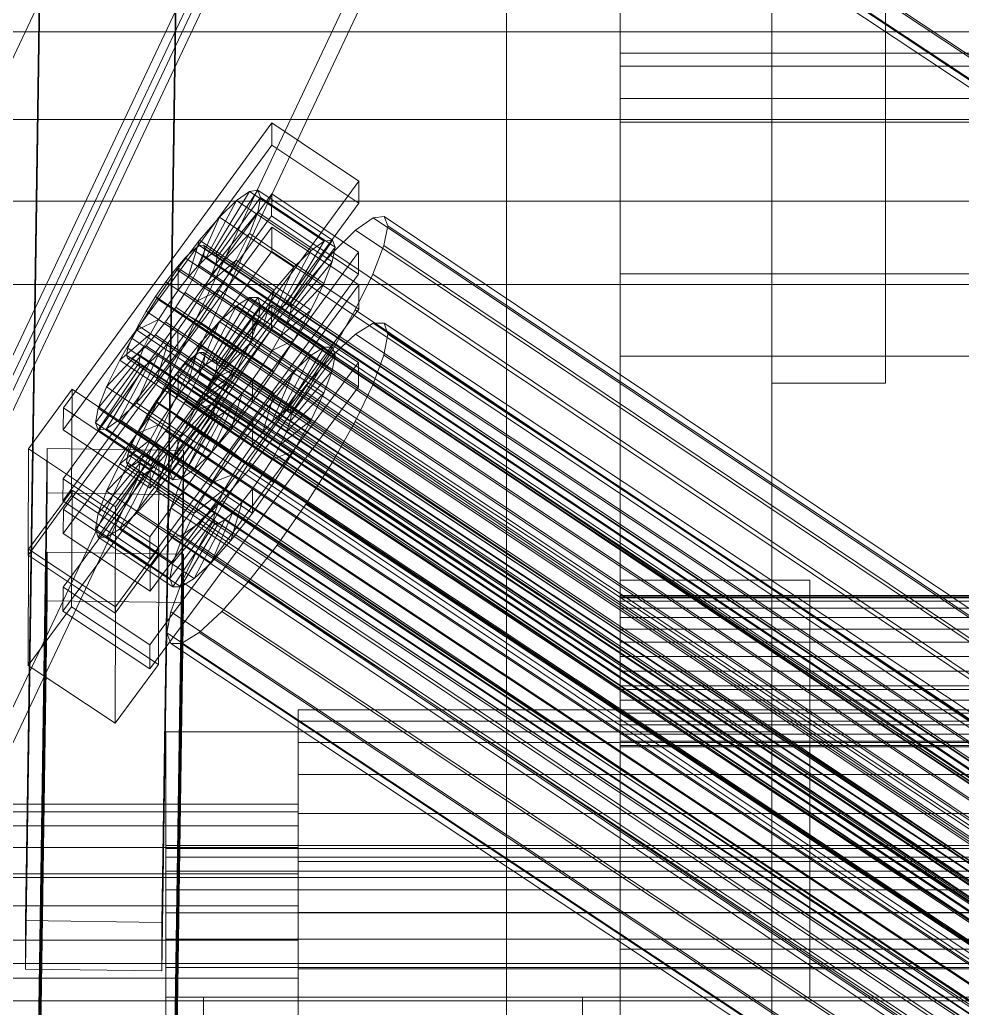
# Model space of a CAD drawing. Header units: millimetres. Extents: x -2500 to 58855, y -53268 to 6837.
# Drawn here: x -379.3 to -254.9, y -32806.5 to -32676.1 of the extents above; entities that cross this region are included whole.
import ezdxf

# ---------------------------------------------------------------- set-up
doc = ezdxf.new("R2010")
doc.units = ezdxf.units.MM
for name, color, linetype, lineweight in [('frontal_C01', 7, 'Continuous', 0), ('frontal_C02', 7, 'Continuous', 0), ('frontal_C03', 7, 'Continuous', 0), ('frontal_secador', 7, 'Continuous', 0), ('frontal_tolva', 7, 'Continuous', 0)]:
    doc.layers.add(name, color=color, linetype=linetype, lineweight=lineweight)

msp = doc.modelspace()

# ---------------------------------------------------------------- linework, layer by layer
at = {"layer": 'frontal_C01'}
for p, q in [((-378.512, -32794.903), (-375.644, -32602.955)), ((-357.646, -32603.197), (-360.514, -32795.145)), ((-378.512, -32801.307), (-375.644, -32609.359)), ((-360.514, -32801.548), (-357.646, -32609.601)), ((-359.326, -32610.801), (-175.016, -32733.132)), ((-359.83, -32613.577), (-175.521, -32735.908)), ((-355.584, -32613.556), (-171.275, -32735.887)), ((-359.341, -32615.01), (-175.032, -32737.342)), ((-357.893, -32615.003), (-173.584, -32737.334)), ((-300, -32680.469), (-300, -32659.742)), ((-300, -32671.275), (-300, -32686.439)), ((-300, -32689.575), (-300, -32680.469)), ((300, -32680.469), (-300, -32680.469)), ((-300, -32686.439), (-300, -32689.575)), ((300, -32686.439), (-300, -32686.439)), ((300, -32689.575), (-300, -32689.575)), ((-373.501, -32740.651), (-345.969, -32703.412)), ((-345.981, -32706.614), (-345.969, -32703.412)), ((-345.969, -32703.412), (-334.501, -32711.024)), ((-345.981, -32706.614), (-373.513, -32743.853)), ((-334.513, -32714.226), (-345.981, -32706.614)), ((-334.501, -32711.024), (-362.033, -32748.263)), ((-334.501, -32711.024), (-334.513, -32714.226)), ((-373.539, -32750.897), (-346.008, -32713.658)), ((-353.892, -32721.036), (-348.918, -32712.716)), ((-353.378, -32721.033), (-347.835, -32712.711)), ((-348.918, -32712.716), (-350.645, -32713.799)), ((-347.835, -32712.711), (-348.918, -32712.716)), ((-348.918, -32712.716), (-339.088, -32719.24)), ((-347.835, -32712.711), (-338.005, -32719.235)), ((-347.47, -32713.783), (-347.835, -32712.711)), ((-346.02, -32716.86), (-346.008, -32713.658)), ((-346.008, -32713.658), (-334.539, -32721.27)), ((-362.045, -32751.465), (-334.513, -32714.226)), ((-354.71, -32721.548), (-350.645, -32713.799)), ((-353.205, -32721.541), (-347.47, -32713.783)), ((-350.645, -32713.799), (-352.899, -32715.885)), ((-350.645, -32713.799), (-340.816, -32720.323)), ((-347.847, -32715.86), (-347.47, -32713.783)), ((-347.47, -32713.783), (-337.64, -32720.307)), ((-355.777, -32722.537), (-352.899, -32715.885)), ((-352.899, -32715.885), (-355.525, -32718.832)), ((-353.384, -32722.525), (-347.847, -32715.86)), ((-352.899, -32715.885), (-343.069, -32722.409)), ((-348.941, -32718.799), (-347.847, -32715.86)), ((-347.847, -32715.86), (-338.017, -32722.384)), ((-332.629, -32716.091), (-334.938, -32717.538)), ((-331.181, -32716.083), (-332.629, -32716.091)), ((-332.629, -32716.091), (-148.32, -32838.422)), ((-330.692, -32717.517), (-331.181, -32716.083)), ((-331.181, -32716.083), (-146.872, -32838.415)), ((-346.02, -32716.86), (-373.551, -32754.099)), ((-334.551, -32724.471), (-346.02, -32716.86)), ((-334.938, -32717.538), (-337.95, -32720.327)), ((-334.938, -32717.538), (-150.629, -32839.869)), ((-331.197, -32720.293), (-330.692, -32717.517)), ((-330.692, -32717.517), (-146.383, -32839.848)), ((-355.525, -32718.832), (-358.345, -32722.44)), ((-357.021, -32723.933), (-355.525, -32718.832)), ((-355.525, -32718.832), (-345.695, -32725.357)), ((-353.902, -32723.917), (-348.941, -32718.799)), ((-350.678, -32722.402), (-348.941, -32718.799)), ((-348.941, -32718.799), (-339.111, -32725.324)), ((-355.53, -32719.948), (-356.348, -32720.461)), ((-355.017, -32719.946), (-355.53, -32719.948)), ((-355.53, -32719.948), (-141.731, -32861.853)), ((-354.844, -32720.454), (-355.017, -32719.946)), ((-355.017, -32719.946), (-141.218, -32861.85)), ((-339.088, -32719.24), (-344.062, -32727.56)), ((-338.005, -32719.235), (-343.549, -32727.557)), ((-340.816, -32720.323), (-339.088, -32719.24)), ((-339.088, -32719.24), (-338.005, -32719.235)), ((-338.005, -32719.235), (-337.64, -32720.307)), ((-334.539, -32721.27), (-362.071, -32758.509)), ((-357.415, -32721.449), (-358.659, -32722.845)), ((-356.348, -32720.461), (-357.415, -32721.449)), ((-357.415, -32721.449), (-143.617, -32863.354)), ((-356.348, -32720.461), (-142.549, -32862.366)), ((-355.777, -32722.537), (-354.71, -32721.548)), ((-355.541, -32722.83), (-355.022, -32721.437)), ((-355.022, -32721.437), (-354.844, -32720.454)), ((-355.022, -32721.437), (-141.224, -32863.342)), ((-354.844, -32720.454), (-141.045, -32862.358)), ((-354.71, -32721.548), (-353.892, -32721.036)), ((-344.88, -32728.073), (-354.71, -32721.548)), ((-353.892, -32721.036), (-353.378, -32721.033)), ((-344.062, -32727.56), (-353.892, -32721.036)), ((-353.205, -32721.541), (-353.384, -32722.525)), ((-343.549, -32727.557), (-353.378, -32721.033)), ((-353.378, -32721.033), (-353.205, -32721.541)), ((-343.376, -32728.065), (-353.205, -32721.541)), ((-340.816, -32720.323), (-344.88, -32728.073)), ((-337.64, -32720.307), (-343.376, -32728.065)), ((-343.069, -32722.409), (-340.816, -32720.323)), ((-337.95, -32720.327), (-341.461, -32724.267)), ((-337.64, -32720.307), (-338.017, -32722.384)), ((-337.95, -32720.327), (-153.641, -32842.658)), ((-334.539, -32721.27), (-334.551, -32724.471)), ((-332.659, -32724.223), (-331.197, -32720.293)), ((-331.197, -32720.293), (-146.887, -32842.624)), ((-358.345, -32722.44), (-361.166, -32726.462)), ((-358.659, -32722.845), (-359.995, -32724.554)), ((-358.659, -32722.845), (-144.861, -32864.75)), ((-358.345, -32722.44), (-358.357, -32725.642)), ((-348.515, -32728.964), (-358.345, -32722.44)), ((-357.021, -32723.933), (-355.777, -32722.537)), ((-356.363, -32724.536), (-355.541, -32722.83)), ((-345.947, -32729.061), (-355.777, -32722.537)), ((-355.541, -32722.83), (-141.742, -32864.734)), ((-354.725, -32725.624), (-350.678, -32722.402)), ((-353.384, -32722.525), (-353.902, -32723.917)), ((-343.554, -32729.049), (-353.384, -32722.525)), ((-352.938, -32726.421), (-350.678, -32722.402)), ((-350.678, -32722.402), (-340.848, -32728.926)), ((-343.069, -32722.409), (-345.947, -32729.061)), ((-345.695, -32725.357), (-343.069, -32722.409)), ((-338.017, -32722.384), (-343.554, -32729.049)), ((-338.017, -32722.384), (-339.111, -32725.324)), ((-358.357, -32725.642), (-357.021, -32723.933)), ((-347.191, -32730.457), (-357.021, -32723.933)), ((-353.902, -32723.917), (-354.725, -32725.624)), ((-344.073, -32730.442), (-353.902, -32723.917)), ((-362.083, -32761.71), (-334.551, -32724.471)), ((-359.995, -32724.554), (-361.332, -32726.46)), ((-146.196, -32866.459), (-359.995, -32724.554)), ((-357.434, -32726.44), (-356.363, -32724.536)), ((-356.363, -32724.536), (-142.565, -32866.441)), ((-348.515, -32728.964), (-345.695, -32725.357)), ((-345.695, -32725.357), (-347.191, -32730.457)), ((-341.461, -32724.267), (-345.231, -32729.09)), ((-339.111, -32725.324), (-344.073, -32730.442)), ((-341.461, -32724.267), (-157.152, -32846.598)), ((-339.111, -32725.324), (-340.848, -32728.926)), ((-334.981, -32729.039), (-332.659, -32724.223)), ((-332.659, -32724.223), (-148.35, -32846.554)), ((-361.166, -32726.462), (-363.797, -32730.625)), ((-361.332, -32726.46), (-362.578, -32728.432)), ((-361.332, -32726.46), (-147.533, -32868.364)), ((-359.693, -32727.547), (-361.166, -32726.462)), ((-361.166, -32726.462), (-351.336, -32732.987)), ((-359.693, -32727.547), (-358.357, -32725.642)), ((-358.68, -32728.412), (-357.434, -32726.44)), ((-358.357, -32725.642), (-348.527, -32732.166)), ((-357.434, -32726.44), (-143.635, -32868.345)), ((-354.725, -32725.624), (-355.796, -32727.528)), ((-355.796, -32727.528), (-352.938, -32726.421)), ((-355.569, -32730.584), (-352.938, -32726.421)), ((-344.895, -32732.148), (-354.725, -32725.624)), ((-352.938, -32726.421), (-343.108, -32732.946)), ((-360.939, -32729.519), (-359.693, -32727.547)), ((-349.863, -32734.071), (-359.693, -32727.547)), ((-355.796, -32727.528), (-357.042, -32729.5)), ((-345.966, -32734.052), (-355.796, -32727.528)), ((-344.88, -32728.073), (-345.947, -32729.061)), ((-344.062, -32727.56), (-344.88, -32728.073)), ((-343.549, -32727.557), (-344.062, -32727.56)), ((-343.554, -32729.049), (-343.376, -32728.065)), ((-343.376, -32728.065), (-343.549, -32727.557)), ((-362.578, -32728.432), (-363.648, -32730.336)), ((-362.578, -32728.432), (-148.779, -32870.336)), ((-360.017, -32730.317), (-358.68, -32728.412)), ((-358.68, -32728.412), (-144.881, -32870.317)), ((-351.336, -32732.987), (-348.515, -32728.964)), ((-345.231, -32729.09), (-349.002, -32734.467)), ((-348.527, -32732.166), (-348.515, -32728.964)), ((-345.947, -32729.061), (-347.191, -32730.457)), ((-160.922, -32851.421), (-345.231, -32729.09)), ((-340.848, -32728.926), (-344.895, -32732.148)), ((-344.073, -32730.442), (-343.554, -32729.049)), ((-340.848, -32728.926), (-343.108, -32732.946)), ((-338.003, -32734.412), (-334.981, -32729.039)), ((-334.981, -32729.039), (-150.672, -32851.37)), ((-363.797, -32730.625), (-366.057, -32734.645)), ((-363.648, -32730.336), (-364.471, -32732.042)), ((-360.939, -32729.519), (-363.797, -32730.625)), ((-363.797, -32730.625), (-353.967, -32737.15)), ((-363.648, -32730.336), (-149.85, -32872.24)), ((-362.01, -32731.423), (-360.939, -32729.519)), ((-361.352, -32732.026), (-360.017, -32730.317)), ((-351.109, -32736.043), (-360.939, -32729.519)), ((-360.017, -32730.317), (-146.218, -32872.222)), ((-358.39, -32734.607), (-355.569, -32730.584)), ((-357.042, -32729.5), (-358.378, -32731.405)), ((-357.042, -32729.5), (-355.569, -32730.584)), ((-347.212, -32736.024), (-357.042, -32729.5)), ((-355.569, -32730.584), (-345.739, -32737.109)), ((-347.191, -32730.457), (-348.527, -32732.166)), ((-344.895, -32732.148), (-344.073, -32730.442)), ((-362.01, -32731.423), (-366.057, -32734.645)), ((-362.833, -32733.129), (-362.01, -32731.423)), ((-352.18, -32737.947), (-362.01, -32731.423)), ((-358.378, -32731.405), (-359.714, -32733.114)), ((-358.378, -32731.405), (-358.39, -32734.607)), ((-348.548, -32737.929), (-358.378, -32731.405)), ((-362.833, -32733.129), (-367.794, -32738.247)), ((-364.471, -32732.042), (-364.989, -32733.434)), ((-364.471, -32732.042), (-150.672, -32873.946)), ((-363.351, -32734.522), (-362.833, -32733.129)), ((-353.003, -32739.654), (-362.833, -32733.129)), ((-362.596, -32733.423), (-361.352, -32732.026)), ((-361.352, -32732.026), (-147.554, -32873.931)), ((-359.714, -32733.114), (-361.21, -32738.214)), ((-359.714, -32733.114), (-360.958, -32734.51)), ((-349.884, -32739.638), (-359.714, -32733.114)), ((-353.967, -32737.15), (-351.336, -32732.987)), ((-351.336, -32732.987), (-349.863, -32734.071)), ((-348.527, -32732.166), (-349.863, -32734.071)), ((-345.966, -32734.052), (-344.895, -32732.148)), ((-343.108, -32732.946), (-345.966, -32734.052)), ((-343.108, -32732.946), (-345.739, -32737.109)), ((-363.351, -32734.522), (-368.888, -32741.187)), ((-364.989, -32733.434), (-365.168, -32734.418)), ((-365.168, -32734.418), (-364.995, -32734.926)), ((-365.168, -32734.418), (-151.369, -32876.323)), ((-364.989, -32733.434), (-151.191, -32875.339)), ((-364.482, -32734.924), (-363.664, -32734.411)), ((-360.958, -32734.51), (-363.836, -32741.162)), ((-363.664, -32734.411), (-362.596, -32733.423)), ((-363.664, -32734.411), (-149.865, -32876.315)), ((-363.53, -32735.506), (-363.351, -32734.522)), ((-353.521, -32741.046), (-363.351, -32734.522)), ((-362.596, -32733.423), (-148.798, -32875.327)), ((-360.958, -32734.51), (-362.025, -32735.498)), ((-361.21, -32738.214), (-358.39, -32734.607)), ((-351.128, -32741.034), (-360.958, -32734.51)), ((-358.39, -32734.607), (-348.56, -32741.131)), ((-349.002, -32734.467), (-352.519, -32740.032)), ((-349.863, -32734.071), (-351.109, -32736.043)), ((-349.002, -32734.467), (-164.693, -32856.799)), ((-347.212, -32736.024), (-345.966, -32734.052)), ((-341.52, -32739.978), (-338.003, -32734.412)), ((-338.003, -32734.412), (-153.694, -32856.744)), ((-363.53, -32735.506), (-369.265, -32743.264)), ((-366.057, -32734.645), (-367.794, -32738.247)), ((-362.025, -32735.498), (-366.09, -32743.248)), ((-366.057, -32734.645), (-356.228, -32741.169)), ((-364.995, -32734.926), (-364.482, -32734.924)), ((-364.995, -32734.926), (-151.196, -32876.831)), ((-364.482, -32734.924), (-150.683, -32876.828)), ((-363.357, -32736.013), (-363.53, -32735.506)), ((-353.7, -32742.03), (-363.53, -32735.506)), ((-362.025, -32735.498), (-362.843, -32736.011)), ((-352.196, -32742.022), (-362.025, -32735.498)), ((-363.357, -32736.013), (-368.9, -32744.336)), ((-362.843, -32736.011), (-367.817, -32744.331)), ((-362.843, -32736.011), (-363.357, -32736.013)), ((-353.527, -32742.538), (-363.357, -32736.013)), ((-353.014, -32742.535), (-362.843, -32736.011)), ((-356.228, -32741.169), (-353.967, -32737.15)), ((-353.967, -32737.15), (-351.109, -32736.043)), ((-351.109, -32736.043), (-352.18, -32737.947)), ((-345.739, -32737.109), (-348.56, -32741.131)), ((-348.548, -32737.929), (-347.212, -32736.024)), ((-345.739, -32737.109), (-347.212, -32736.024)), ((-378.086, -32745.897), (-372.35, -32738.139)), ((-372.408, -32753.507), (-372.35, -32738.139)), ((-372.35, -32738.139), (-360.882, -32745.751)), ((-367.794, -32738.247), (-368.888, -32741.187)), ((-367.794, -32738.247), (-357.964, -32744.772)), ((-363.836, -32741.162), (-361.21, -32738.214)), ((-361.21, -32738.214), (-351.38, -32744.739)), ((-356.228, -32741.169), (-352.18, -32737.947)), ((-352.18, -32737.947), (-353.003, -32739.654)), ((-349.884, -32739.638), (-348.548, -32737.929)), ((-348.56, -32741.131), (-348.548, -32737.929)), ((-357.964, -32744.772), (-353.003, -32739.654)), ((-353.003, -32739.654), (-353.521, -32741.046)), ((-351.38, -32744.739), (-349.884, -32739.638)), ((-351.128, -32741.034), (-349.884, -32739.638)), ((-373.501, -32740.651), (-373.513, -32743.853)), ((-362.033, -32748.263), (-373.501, -32740.651)), ((-359.058, -32747.711), (-353.521, -32741.046)), ((-352.519, -32740.032), (-355.541, -32745.406)), ((-354.006, -32747.686), (-351.128, -32741.034)), ((-353.521, -32741.046), (-353.7, -32742.03)), ((-352.519, -32740.032), (-168.21, -32862.364)), ((-352.196, -32742.022), (-351.128, -32741.034)), ((-348.56, -32741.131), (-351.38, -32744.739)), ((-345.291, -32745.355), (-341.52, -32739.978)), ((-341.52, -32739.978), (-157.211, -32862.309)), ((-368.888, -32741.187), (-369.265, -32743.264)), ((-368.888, -32741.187), (-359.058, -32747.711)), ((-366.09, -32743.248), (-363.836, -32741.162)), ((-363.836, -32741.162), (-354.006, -32747.686)), ((-359.436, -32749.788), (-353.7, -32742.03)), ((-357.964, -32744.772), (-356.228, -32741.169)), ((-356.26, -32749.772), (-352.196, -32742.022)), ((-353.7, -32742.03), (-353.527, -32742.538)), ((-353.014, -32742.535), (-352.196, -32742.022)), ((-369.265, -32743.264), (-368.9, -32744.336)), ((-369.265, -32743.264), (-359.436, -32749.788)), ((-367.817, -32744.331), (-366.09, -32743.248)), ((-366.09, -32743.248), (-356.26, -32749.772)), ((-359.07, -32750.86), (-353.527, -32742.538)), ((-357.987, -32750.855), (-353.014, -32742.535)), ((-353.527, -32742.538), (-353.014, -32742.535)), ((-373.513, -32743.853), (-362.045, -32751.465)), ((-368.9, -32744.336), (-367.817, -32744.331)), ((-368.9, -32744.336), (-359.07, -32750.86)), ((-367.817, -32744.331), (-357.987, -32750.855)), ((-359.058, -32747.711), (-357.964, -32744.772)), ((-351.38, -32744.739), (-354.006, -32747.686)), ((-378.512, -32938.254), (-375.644, -32746.307)), ((-378.086, -32745.897), (-378.143, -32761.266)), ((-366.618, -32753.509), (-378.086, -32745.897)), ((-375.644, -32752.71), (-375.644, -32746.307)), ((-375.644, -32746.307), (-357.646, -32746.548)), ((-360.882, -32745.751), (-366.618, -32753.509)), ((-360.882, -32745.751), (-360.939, -32761.119)), ((-355.541, -32745.406), (-357.863, -32750.222)), ((-355.541, -32745.406), (-171.232, -32867.737)), ((-349.061, -32750.178), (-345.291, -32745.355)), ((-345.291, -32745.355), (-160.982, -32867.686)), ((-357.646, -32746.548), (-360.514, -32938.496)), ((-357.646, -32746.548), (-357.646, -32752.952)), ((-362.045, -32751.465), (-362.033, -32748.263)), ((-359.436, -32749.788), (-359.058, -32747.711)), ((-354.006, -32747.686), (-356.26, -32749.772)), ((-359.07, -32750.86), (-359.436, -32749.788)), ((-357.863, -32750.222), (-359.326, -32754.152)), ((-356.26, -32749.772), (-357.987, -32750.855)), ((-357.863, -32750.222), (-173.554, -32872.553)), ((-352.572, -32754.118), (-349.061, -32750.178)), ((-349.061, -32750.178), (-164.752, -32872.509)), ((-373.539, -32750.897), (-373.551, -32754.099)), ((-362.071, -32758.509), (-373.539, -32750.897)), ((-357.987, -32750.855), (-359.07, -32750.86)), ((-378.512, -32944.658), (-375.644, -32752.71)), ((-357.646, -32752.952), (-375.644, -32752.71)), ((-372.408, -32753.507), (-378.143, -32761.266)), ((-373.551, -32754.099), (-362.083, -32761.71)), ((-360.939, -32761.119), (-372.408, -32753.507)), ((-366.675, -32768.877), (-366.618, -32753.509)), ((-360.514, -32944.9), (-357.646, -32752.952)), ((-359.326, -32754.152), (-359.83, -32756.928)), ((-359.326, -32754.152), (-175.016, -32876.483)), ((-355.584, -32756.907), (-352.572, -32754.118)), ((-352.572, -32754.118), (-168.263, -32876.45)), ((-359.83, -32756.928), (-359.341, -32758.361)), ((-359.83, -32756.928), (-175.521, -32879.259)), ((-357.893, -32758.354), (-355.584, -32756.907)), ((-355.584, -32756.907), (-171.275, -32879.238)), ((-362.083, -32761.71), (-362.071, -32758.509)), ((-359.341, -32758.361), (-357.893, -32758.354)), ((-359.341, -32758.361), (-175.032, -32880.693)), ((-357.893, -32758.354), (-173.584, -32880.686)), ((-378.143, -32761.266), (-366.675, -32768.877)), ((-366.675, -32768.877), (-360.939, -32761.119)), ((-425, -32789.221), (425, -32789.221)), ((-360.514, -32795.145), (-378.512, -32794.903)), ((-378.512, -32794.903), (-378.512, -32801.307)), ((-360.514, -32801.548), (-360.514, -32795.145)), ((425, -32800.589), (-425, -32800.589)), ((-378.512, -32801.307), (-360.514, -32801.548)), ((425, -32805.486), (-425, -32805.486))]:
    msp.add_line(p, q, dxfattribs=at)
at = {"layer": 'frontal_C02'}
for p, q in [((-439.114, -32805.942), (-299.114, -32509.477)), ((-280.886, -32512.674), (-420.886, -32809.138)), ((-420.886, -32813.814), (-280.886, -32517.35)), ((-439.114, -32845.106), (-299.114, -32548.641)), ((-439.114, -32849.782), (-299.114, -32553.317)), ((-280.886, -32556.513), (-420.886, -32852.978)), ((-420.886, -32857.654), (-280.886, -32561.19)), ((-300, -32652.28), (-300, -32682.165)), ((-300, -32709.571), (-300, -32673.309)), ((-300, -32682.165), (-300, -32720.417)), ((300, -32682.165), (-300, -32682.165)), ((-373.501, -32727.255), (-345.969, -32689.662)), ((-345.981, -32692.585), (-345.969, -32689.662)), ((-345.969, -32689.662), (-334.501, -32697.346)), ((-345.981, -32692.585), (-373.513, -32730.178)), ((-334.513, -32700.269), (-345.981, -32692.585)), ((-334.501, -32697.346), (-362.033, -32734.939)), ((-334.501, -32697.346), (-334.513, -32700.269)), ((-373.539, -32736.608), (-346.008, -32699.015)), ((-353.892, -32706.943), (-348.918, -32698.699)), ((-353.378, -32706.873), (-347.835, -32698.551)), ((-348.918, -32698.699), (-350.645, -32699.913)), ((-347.835, -32698.551), (-348.918, -32698.699)), ((-348.918, -32698.699), (-339.088, -32705.284)), ((-347.835, -32698.551), (-338.005, -32705.137)), ((-347.47, -32699.482), (-347.835, -32698.551)), ((-346.02, -32701.938), (-346.008, -32699.015)), ((-346.008, -32699.015), (-334.539, -32706.698)), ((-362.045, -32737.861), (-334.513, -32700.269)), ((-354.71, -32707.518), (-350.645, -32699.913)), ((-353.205, -32707.313), (-347.47, -32699.482)), ((-350.645, -32699.913), (-352.899, -32702.113)), ((-350.645, -32699.913), (-340.816, -32706.499)), ((-347.847, -32701.426), (-347.47, -32699.482)), ((-347.47, -32699.482), (-337.64, -32706.067)), ((-346.02, -32701.938), (-373.551, -32739.53)), ((-353.384, -32708.234), (-347.847, -32701.426)), ((-348.941, -32704.252), (-347.847, -32701.426)), ((-347.847, -32701.426), (-338.017, -32708.012)), ((-334.551, -32709.621), (-346.02, -32701.938)), ((-331.181, -32702.007), (-332.629, -32702.204)), ((-330.692, -32703.25), (-331.181, -32702.007)), ((-331.181, -32702.007), (-146.872, -32825.491)), ((-355.777, -32708.56), (-352.899, -32702.113)), ((-352.899, -32702.113), (-355.525, -32705.147)), ((-352.899, -32702.113), (-343.069, -32708.699)), ((-332.629, -32702.204), (-334.938, -32703.827)), ((-332.629, -32702.204), (-148.32, -32825.688)), ((-331.197, -32705.849), (-330.692, -32703.25)), ((-330.692, -32703.25), (-146.383, -32826.734)), ((-353.902, -32709.573), (-348.941, -32704.252)), ((-350.678, -32707.767), (-348.941, -32704.252)), ((-348.941, -32704.252), (-339.111, -32710.837)), ((-334.938, -32703.827), (-337.95, -32706.768)), ((-334.938, -32703.827), (-150.629, -32827.311)), ((-355.525, -32705.147), (-358.345, -32708.809)), ((-357.021, -32709.997), (-355.525, -32705.147)), ((-355.53, -32705.845), (-356.348, -32706.42)), ((-355.017, -32705.775), (-355.53, -32705.845)), ((-355.53, -32705.845), (-141.731, -32849.086)), ((-355.525, -32705.147), (-345.695, -32711.733)), ((-354.844, -32706.216), (-355.017, -32705.775)), ((-355.017, -32705.775), (-141.218, -32849.017)), ((-339.088, -32705.284), (-344.062, -32713.528)), ((-338.005, -32705.137), (-343.549, -32713.459)), ((-340.816, -32706.499), (-339.088, -32705.284)), ((-339.088, -32705.284), (-338.005, -32705.137)), ((-338.005, -32705.137), (-337.64, -32706.067)), ((-332.659, -32709.627), (-331.197, -32705.849)), ((-331.197, -32705.849), (-146.887, -32829.333)), ((-334.539, -32706.698), (-362.071, -32744.291)), ((-356.348, -32706.42), (-357.415, -32707.462)), ((-356.348, -32706.42), (-142.549, -32849.662)), ((-355.541, -32708.475), (-355.022, -32707.137)), ((-355.022, -32707.137), (-354.844, -32706.216)), ((-355.022, -32707.137), (-141.224, -32850.378)), ((-354.844, -32706.216), (-141.045, -32849.457)), ((-354.71, -32707.518), (-353.892, -32706.943)), ((-353.892, -32706.943), (-353.378, -32706.873)), ((-344.062, -32713.528), (-353.892, -32706.943)), ((-343.549, -32713.459), (-353.378, -32706.873)), ((-353.378, -32706.873), (-353.205, -32707.313)), ((-340.816, -32706.499), (-344.88, -32714.104)), ((-337.64, -32706.067), (-343.376, -32713.899)), ((-343.069, -32708.699), (-340.816, -32706.499)), ((-337.95, -32706.768), (-341.461, -32710.824)), ((-337.64, -32706.067), (-338.017, -32708.012)), ((-337.95, -32706.768), (-153.641, -32830.252)), ((-334.539, -32706.698), (-334.551, -32709.621)), ((-357.415, -32707.462), (-358.659, -32708.899)), ((-357.415, -32707.462), (-143.617, -32850.704)), ((-356.363, -32710.14), (-355.541, -32708.475)), ((-355.777, -32708.56), (-354.71, -32707.518)), ((-355.541, -32708.475), (-141.742, -32851.717)), ((-354.725, -32711.238), (-350.678, -32707.767)), ((-344.88, -32714.104), (-354.71, -32707.518)), ((-353.384, -32708.234), (-353.902, -32709.573)), ((-353.205, -32707.313), (-353.384, -32708.234)), ((-343.554, -32714.82), (-353.384, -32708.234)), ((-343.376, -32713.899), (-353.205, -32707.313)), ((-352.938, -32711.731), (-350.678, -32707.767)), ((-350.678, -32707.767), (-340.848, -32714.352)), ((-338.017, -32708.012), (-343.554, -32714.82)), ((-338.017, -32708.012), (-339.111, -32710.837)), ((-362.083, -32747.214), (-334.551, -32709.621)), ((-358.345, -32708.809), (-361.166, -32712.85)), ((-358.659, -32708.899), (-359.995, -32710.634)), ((-358.659, -32708.899), (-144.861, -32852.141)), ((-358.345, -32708.809), (-358.357, -32711.732)), ((-348.515, -32715.395), (-358.345, -32708.809)), ((-357.021, -32709.997), (-355.777, -32708.56)), ((-345.947, -32715.146), (-355.777, -32708.56)), ((-353.902, -32709.573), (-354.725, -32711.238)), ((-344.073, -32716.159), (-353.902, -32709.573)), ((-343.069, -32708.699), (-345.947, -32715.146)), ((-345.695, -32711.733), (-343.069, -32708.699)), ((-334.981, -32714.326), (-332.659, -32709.627)), ((-332.659, -32709.627), (-148.35, -32833.111)), ((-300, -32752.331), (-300, -32709.571)), ((300, -32709.571), (-300, -32709.571)), ((-359.995, -32710.634), (-361.332, -32712.548)), ((-146.196, -32853.875), (-359.995, -32710.634)), ((-358.357, -32711.732), (-357.021, -32709.997)), ((-357.434, -32712.018), (-356.363, -32710.14)), ((-347.191, -32716.583), (-357.021, -32709.997)), ((-356.363, -32710.14), (-142.565, -32853.382)), ((-341.461, -32710.824), (-345.231, -32715.72)), ((-339.111, -32710.837), (-344.073, -32716.159)), ((-341.461, -32710.824), (-157.152, -32834.308)), ((-339.111, -32710.837), (-340.848, -32714.352)), ((-359.693, -32713.646), (-358.357, -32711.732)), ((-358.68, -32713.981), (-357.434, -32712.018)), ((-358.357, -32711.732), (-348.527, -32718.317)), ((-357.434, -32712.018), (-143.635, -32855.26)), ((-354.725, -32711.238), (-355.796, -32713.116)), ((-355.796, -32713.116), (-352.938, -32711.731)), ((-355.569, -32715.875), (-352.938, -32711.731)), ((-344.895, -32717.824), (-354.725, -32711.238)), ((-352.938, -32711.731), (-343.108, -32718.317)), ((-348.515, -32715.395), (-345.695, -32711.733)), ((-345.695, -32711.733), (-347.191, -32716.583)), ((-361.166, -32712.85), (-363.797, -32716.993)), ((-361.332, -32712.548), (-362.578, -32714.511)), ((-361.332, -32712.548), (-147.533, -32855.789)), ((-359.693, -32713.646), (-361.166, -32712.85)), ((-361.166, -32712.85), (-351.336, -32719.435)), ((-360.939, -32715.608), (-359.693, -32713.646)), ((-349.863, -32720.231), (-359.693, -32713.646)), ((-355.796, -32713.116), (-357.042, -32715.078)), ((-345.966, -32719.702), (-355.796, -32713.116)), ((-344.062, -32713.528), (-344.88, -32714.104)), ((-343.549, -32713.459), (-344.062, -32713.528)), ((-343.376, -32713.899), (-343.549, -32713.459)), ((-362.578, -32714.511), (-363.648, -32716.389)), ((-362.578, -32714.511), (-148.779, -32857.752)), ((-360.017, -32715.895), (-358.68, -32713.981)), ((-358.68, -32713.981), (-144.881, -32857.222)), ((-344.88, -32714.104), (-345.947, -32715.146)), ((-340.848, -32714.352), (-344.895, -32717.824)), ((-344.073, -32716.159), (-343.554, -32714.82)), ((-343.554, -32714.82), (-343.376, -32713.899)), ((-340.848, -32714.352), (-343.108, -32718.317)), ((-338.003, -32719.626), (-334.981, -32714.326)), ((-334.981, -32714.326), (-150.672, -32837.81)), ((-360.939, -32715.608), (-363.797, -32716.993)), ((-362.01, -32717.486), (-360.939, -32715.608)), ((-361.352, -32717.63), (-360.017, -32715.895)), ((-351.109, -32722.194), (-360.939, -32715.608)), ((-360.017, -32715.895), (-146.218, -32859.136)), ((-358.39, -32719.915), (-355.569, -32715.875)), ((-357.042, -32715.078), (-358.378, -32716.992)), ((-357.042, -32715.078), (-355.569, -32715.875)), ((-347.212, -32721.664), (-357.042, -32715.078)), ((-355.569, -32715.875), (-345.739, -32722.46)), ((-351.336, -32719.435), (-348.515, -32715.395)), ((-345.231, -32715.72), (-349.002, -32721.121)), ((-348.527, -32718.317), (-348.515, -32715.395)), ((-345.947, -32715.146), (-347.191, -32716.583)), ((-160.922, -32839.204), (-345.231, -32715.72)), ((-344.895, -32717.824), (-344.073, -32716.159)), ((-363.797, -32716.993), (-366.057, -32720.958)), ((-362.01, -32717.486), (-366.057, -32720.958)), ((-363.648, -32716.389), (-364.471, -32718.054)), ((-363.797, -32716.993), (-353.967, -32723.579)), ((-363.648, -32716.389), (-149.85, -32859.63)), ((-362.833, -32719.151), (-362.01, -32717.486)), ((-362.596, -32719.067), (-361.352, -32717.63)), ((-352.18, -32724.072), (-362.01, -32717.486)), ((-361.352, -32717.63), (-147.554, -32860.871)), ((-358.378, -32716.992), (-359.714, -32718.727)), ((-358.378, -32716.992), (-358.39, -32719.915)), ((-348.548, -32723.578), (-358.378, -32716.992)), ((-347.191, -32716.583), (-348.527, -32718.317)), ((-364.471, -32718.054), (-364.989, -32719.392)), ((-364.471, -32718.054), (-150.672, -32861.295)), ((-359.714, -32718.727), (-361.21, -32723.577)), ((-359.714, -32718.727), (-360.958, -32720.164)), ((-349.884, -32725.313), (-359.714, -32718.727)), ((-348.527, -32718.317), (-349.863, -32720.231)), ((-345.966, -32719.702), (-344.895, -32717.824)), ((-343.108, -32718.317), (-345.966, -32719.702)), ((-343.108, -32718.317), (-345.739, -32722.46)), ((-362.833, -32719.151), (-367.794, -32724.472)), ((-364.989, -32719.392), (-365.168, -32720.313)), ((-364.989, -32719.392), (-151.191, -32862.634)), ((-364.482, -32720.684), (-363.664, -32720.109)), ((-360.958, -32720.164), (-363.836, -32726.611)), ((-363.664, -32720.109), (-362.596, -32719.067)), ((-363.664, -32720.109), (-149.865, -32863.35)), ((-363.351, -32720.49), (-362.833, -32719.151)), ((-353.003, -32725.737), (-362.833, -32719.151)), ((-362.596, -32719.067), (-148.798, -32862.308)), ((-360.958, -32720.164), (-362.025, -32721.206)), ((-361.21, -32723.577), (-358.39, -32719.915)), ((-351.128, -32726.75), (-360.958, -32720.164)), ((-358.39, -32719.915), (-348.56, -32726.501)), ((-353.967, -32723.579), (-351.336, -32719.435)), ((-351.336, -32719.435), (-349.863, -32720.231)), ((-349.863, -32720.231), (-351.109, -32722.194)), ((-347.212, -32721.664), (-345.966, -32719.702)), ((-341.52, -32725.165), (-338.003, -32719.626)), ((-338.003, -32719.626), (-153.694, -32843.11)), ((-363.53, -32721.411), (-369.265, -32729.243)), ((-363.351, -32720.49), (-368.888, -32727.298)), ((-366.057, -32720.958), (-367.794, -32724.472)), ((-362.025, -32721.206), (-366.09, -32728.811)), ((-366.057, -32720.958), (-356.228, -32727.543)), ((-365.168, -32720.313), (-364.995, -32720.754)), ((-365.168, -32720.313), (-151.369, -32863.555)), ((-364.995, -32720.754), (-364.482, -32720.684)), ((-364.995, -32720.754), (-151.196, -32863.995)), ((-364.482, -32720.684), (-150.683, -32863.925)), ((-363.53, -32721.411), (-363.351, -32720.49)), ((-363.357, -32721.851), (-363.53, -32721.411)), ((-353.7, -32727.997), (-363.53, -32721.411)), ((-353.521, -32727.076), (-363.351, -32720.49)), ((-362.025, -32721.206), (-362.843, -32721.782)), ((-352.196, -32727.792), (-362.025, -32721.206)), ((-349.002, -32721.121), (-352.519, -32726.661)), ((-349.002, -32721.121), (-164.693, -32844.605)), ((-300, -32720.417), (-300, -32764.429)), ((300, -32720.417), (-300, -32720.417)), ((-363.357, -32721.851), (-368.9, -32730.173)), ((-362.843, -32721.782), (-367.817, -32730.026)), ((-362.843, -32721.782), (-363.357, -32721.851)), ((-353.527, -32728.437), (-363.357, -32721.851)), ((-353.014, -32728.367), (-362.843, -32721.782)), ((-353.967, -32723.579), (-351.109, -32722.194)), ((-351.109, -32722.194), (-352.18, -32724.072)), ((-345.739, -32722.46), (-348.56, -32726.501)), ((-348.548, -32723.578), (-347.212, -32721.664)), ((-345.739, -32722.46), (-347.212, -32721.664)), ((-363.836, -32726.611), (-361.21, -32723.577)), ((-361.21, -32723.577), (-351.38, -32730.163)), ((-356.228, -32727.543), (-353.967, -32723.579)), ((-356.228, -32727.543), (-352.18, -32724.072)), ((-352.18, -32724.072), (-353.003, -32725.737)), ((-349.884, -32725.313), (-348.548, -32723.578)), ((-348.56, -32726.501), (-348.548, -32723.578)), ((-378.086, -32732.644), (-372.35, -32724.812)), ((-372.408, -32738.841), (-372.35, -32724.812)), ((-372.35, -32724.812), (-360.882, -32732.496)), ((-367.794, -32724.472), (-368.888, -32727.298)), ((-367.794, -32724.472), (-357.964, -32731.058)), ((-351.38, -32730.163), (-349.884, -32725.313)), ((-351.128, -32726.75), (-349.884, -32725.313)), ((-345.291, -32730.567), (-341.52, -32725.165)), ((-341.52, -32725.165), (-157.211, -32848.649)), ((-366.09, -32728.811), (-363.836, -32726.611)), ((-363.836, -32726.611), (-354.006, -32733.197)), ((-357.964, -32731.058), (-353.003, -32725.737)), ((-352.519, -32726.661), (-355.541, -32731.96)), ((-354.006, -32733.197), (-351.128, -32726.75)), ((-353.003, -32725.737), (-353.521, -32727.076)), ((-352.519, -32726.661), (-168.21, -32850.145)), ((-352.196, -32727.792), (-351.128, -32726.75)), ((-348.56, -32726.501), (-351.38, -32730.163)), ((-373.501, -32727.255), (-373.513, -32730.178)), ((-362.033, -32734.939), (-373.501, -32727.255)), ((-368.888, -32727.298), (-369.265, -32729.243)), ((-368.888, -32727.298), (-359.058, -32733.884)), ((-359.436, -32735.828), (-353.7, -32727.997)), ((-359.058, -32733.884), (-353.521, -32727.076)), ((-357.964, -32731.058), (-356.228, -32727.543)), ((-356.26, -32735.397), (-352.196, -32727.792)), ((-353.521, -32727.076), (-353.7, -32727.997)), ((-353.7, -32727.997), (-353.527, -32728.437)), ((-353.014, -32728.367), (-352.196, -32727.792)), ((-369.265, -32729.243), (-368.9, -32730.173)), ((-369.265, -32729.243), (-359.436, -32735.828)), ((-367.817, -32730.026), (-366.09, -32728.811)), ((-366.09, -32728.811), (-356.26, -32735.397)), ((-359.07, -32736.759), (-353.527, -32728.437)), ((-357.987, -32736.611), (-353.014, -32728.367)), ((-353.527, -32728.437), (-353.014, -32728.367)), ((-373.513, -32730.178), (-362.045, -32737.861)), ((-368.9, -32730.173), (-367.817, -32730.026)), ((-368.9, -32730.173), (-359.07, -32736.759)), ((-367.817, -32730.026), (-357.987, -32736.611)), ((-351.38, -32730.163), (-354.006, -32733.197)), ((-349.061, -32735.462), (-345.291, -32730.567)), ((-345.291, -32730.567), (-160.982, -32854.051)), ((-359.058, -32733.884), (-357.964, -32731.058)), ((-355.541, -32731.96), (-357.863, -32736.659)), ((-355.541, -32731.96), (-171.232, -32855.444)), ((-378.512, -32926.391), (-375.644, -32732.624)), ((-378.086, -32732.644), (-378.143, -32746.673)), ((-366.618, -32740.327), (-378.086, -32732.644)), ((-375.644, -32738.469), (-375.644, -32732.624)), ((-375.644, -32732.624), (-357.646, -32732.867)), ((-360.882, -32732.496), (-366.618, -32740.327)), ((-360.882, -32732.496), (-360.939, -32746.524)), ((-357.646, -32732.867), (-360.514, -32926.634)), ((-357.646, -32732.867), (-357.646, -32738.713)), ((-354.006, -32733.197), (-356.26, -32735.397)), ((-359.436, -32735.828), (-359.058, -32733.884)), ((-362.045, -32737.861), (-362.033, -32734.939)), ((-359.07, -32736.759), (-359.436, -32735.828)), ((-356.26, -32735.397), (-357.987, -32736.611)), ((-352.572, -32739.519), (-349.061, -32735.462)), ((-349.061, -32735.462), (-164.752, -32858.946)), ((-373.539, -32736.608), (-373.551, -32739.53)), ((-362.071, -32744.291), (-373.539, -32736.608)), ((-357.863, -32736.659), (-359.326, -32740.437)), ((-357.987, -32736.611), (-359.07, -32736.759)), ((-357.863, -32736.659), (-173.554, -32860.143)), ((-378.512, -32932.236), (-375.644, -32738.469)), ((-357.646, -32738.713), (-375.644, -32738.469)), ((-372.408, -32738.841), (-378.143, -32746.673)), ((-373.551, -32739.53), (-362.083, -32747.214)), ((-360.939, -32746.524), (-372.408, -32738.841)), ((-360.514, -32932.48), (-357.646, -32738.713)), ((-355.584, -32742.459), (-352.572, -32739.519)), ((-352.572, -32739.519), (-168.263, -32863.003)), ((-366.675, -32754.356), (-366.618, -32740.327)), ((-359.326, -32740.437), (-359.83, -32743.036)), ((-359.326, -32740.437), (-175.016, -32863.921)), ((-359.83, -32743.036), (-359.341, -32744.28)), ((-359.83, -32743.036), (-175.521, -32866.52)), ((-357.893, -32744.083), (-355.584, -32742.459)), ((-355.584, -32742.459), (-171.275, -32865.943)), ((-362.083, -32747.214), (-362.071, -32744.291)), ((-359.341, -32744.28), (-357.893, -32744.083)), ((-359.341, -32744.28), (-175.032, -32867.764)), ((-357.893, -32744.083), (-173.584, -32867.567)), ((-378.143, -32746.673), (-366.675, -32754.356)), ((-366.675, -32754.356), (-360.939, -32746.524)), ((-300, -32798.677), (-300, -32752.331)), ((-300, -32752.331), (300, -32752.331)), ((-300, -32764.429), (-300, -32811.201)), ((300, -32764.429), (-300, -32764.429)), ((-342.5, -32771.389), (-342.5, -32767.115)), ((-342.5, -32767.115), (-342.5, -32768.598)), ((342.5, -32767.115), (-342.5, -32767.115)), ((-342.5, -32768.598), (-342.5, -32775.615)), ((342.5, -32768.598), (-342.5, -32768.598)), ((-342.5, -32780.772), (-342.5, -32771.389)), ((342.5, -32771.389), (-342.5, -32771.389)), ((-342.5, -32775.615), (-342.5, -32787.096)), ((342.5, -32775.615), (-342.5, -32775.615)), ((-342.5, -32779.557), (-450.5, -32779.557)), ((-342.5, -32780.553), (-342.5, -32779.557)), ((-342.5, -32779.557), (-342.5, -32782.425)), ((-342.5, -32780.553), (-450.5, -32780.553)), ((-342.5, -32785.261), (-342.5, -32780.553)), ((-342.5, -32793.833), (-342.5, -32780.772)), ((342.5, -32780.772), (-342.5, -32780.772)), ((-342.5, -32782.425), (-450.5, -32782.425)), ((-342.5, -32782.425), (-342.5, -32788.721)), ((-342.5, -32785.261), (-450.5, -32785.261)), ((-342.5, -32792.965), (-342.5, -32785.261)), ((-342.5, -32787.096), (-342.5, -32801.293)), ((342.5, -32787.096), (-342.5, -32787.096)), ((-342.5, -32788.721), (-450.5, -32788.721)), ((-342.5, -32788.721), (-342.5, -32797.486)), ((-342.5, -32792.965), (-450.5, -32792.965)), ((-342.5, -32802.492), (-342.5, -32792.965)), ((-342.5, -32808.586), (-342.5, -32793.833)), ((-342.5, -32793.833), (342.5, -32793.833)), ((-450.5, -32797.486), (-342.5, -32797.486)), ((-342.5, -32797.486), (-342.5, -32807.386)), ((-300, -32845.45), (-300, -32798.677)), ((300, -32798.677), (-300, -32798.677)), ((-342.5, -32801.293), (-342.5, -32816.045)), ((342.5, -32801.293), (-342.5, -32801.293)), ((-342.5, -32802.492), (-450.5, -32802.492)), ((-342.5, -32812.392), (-342.5, -32802.492))]:
    msp.add_line(p, q, dxfattribs=at)
at = {"layer": 'frontal_C03'}
for p, q in [((450, -32677.647), (-450, -32677.647)), ((-450, -32689.204), (450, -32689.204))]:
    msp.add_line(p, q, dxfattribs=at)
at = {"layer": 'frontal_secador'}
for p, q in [((-315, -32820), (-315, -32480)), ((-280, -32820), (-280, -32480)), ((-280, -32724), (-280, -32659)), ((-265, -32724), (-265, -32659)), ((-280, -32724), (-265, -32724)), ((-300, -32750), (-275, -32750)), ((-300, -32805), (-300, -32750)), ((-275, -32805), (-275, -32750)), ((-300, -32752.192), (-300, -32752)), ((300, -32752), (-300, -32752)), ((-300, -32752.761), (-300, -32752.192)), ((300, -32752.192), (-300, -32752.192)), ((-300, -32753.685), (-300, -32752.761)), ((300, -32752.761), (-300, -32752.761)), ((-300, -32754.929), (-300, -32753.685)), ((300, -32753.685), (-300, -32753.685)), ((-300, -32756.444), (-300, -32754.929)), ((300, -32754.929), (-300, -32754.929)), ((-300, -32758.173), (-300, -32756.444)), ((300, -32756.444), (-300, -32756.444)), ((-300, -32760.049), (-300, -32758.173)), ((300, -32758.173), (-300, -32758.173)), ((-300, -32762), (-300, -32760.049)), ((300, -32760.049), (-300, -32760.049)), ((-300, -32762), (-300, -32763.951)), ((-300, -32762), (300, -32762)), ((-300, -32763.951), (-300, -32765.827)), ((300, -32763.951), (-300, -32763.951)), ((-300, -32765.827), (-300, -32767.556)), ((300, -32765.827), (-300, -32765.827)), ((-300, -32767.556), (-300, -32769.071)), ((300, -32767.556), (-300, -32767.556)), ((-300, -32769.071), (-300, -32770.315)), ((300, -32769.071), (-300, -32769.071)), ((-360, -32770), (-315, -32770)), ((-360, -32825), (-360, -32770)), ((-315, -32770), (-280, -32770)), ((-315, -32840), (-315, -32770)), ((-315, -32850), (-315, -32770)), ((-315, -32825), (-315, -32770)), ((-300, -32770.315), (-300, -32771.239)), ((300, -32770.315), (-300, -32770.315)), ((-280, -32840), (-280, -32770)), ((-280, -32850), (-280, -32770)), ((-300, -32771.239), (-300, -32771.808)), ((300, -32771.239), (-300, -32771.239)), ((-300, -32771.808), (-300, -32772)), ((300, -32771.808), (-300, -32771.808)), ((300, -32772), (-300, -32772)), ((-360, -32785.384), (-360, -32785)), ((360, -32785), (-360, -32785)), ((-360, -32786.522), (-360, -32785.384)), ((360, -32785.384), (-360, -32785.384)), ((-360, -32788.371), (-360, -32786.522)), ((360, -32786.522), (-360, -32786.522)), ((-360, -32790.858), (-360, -32788.371)), ((360, -32788.371), (-360, -32788.371)), ((-360, -32793.889), (-360, -32790.858)), ((360, -32790.858), (-360, -32790.858)), ((-360, -32797.346), (-360, -32793.889)), ((360, -32793.889), (-360, -32793.889)), ((-360, -32801.098), (-360, -32797.346)), ((360, -32797.346), (-360, -32797.346)), ((-360, -32805), (-360, -32801.098)), ((360, -32801.098), (-360, -32801.098)), ((-360, -32805), (-360, -32808.902)), ((-360, -32805), (360, -32805)), ((-355, -32805), (-305, -32805)), ((-355, -32890), (-355, -32805)), ((-315, -32805), (315, -32805)), ((-315, -32820), (-315, -32805)), ((-305, -32890), (-305, -32805)), ((-300, -32805), (-275, -32805))]:
    msp.add_line(p, q, dxfattribs=at)
at = {"layer": 'frontal_tolva'}
for p, q in [((-1821.5, -32700), (1821.5, -32700)), ((-1725, -32700), (1725, -32700)), ((-1821.5, -32711), (1821.5, -32711))]:
    msp.add_line(p, q, dxfattribs=at)

doc.saveas('drawing.dxf')
